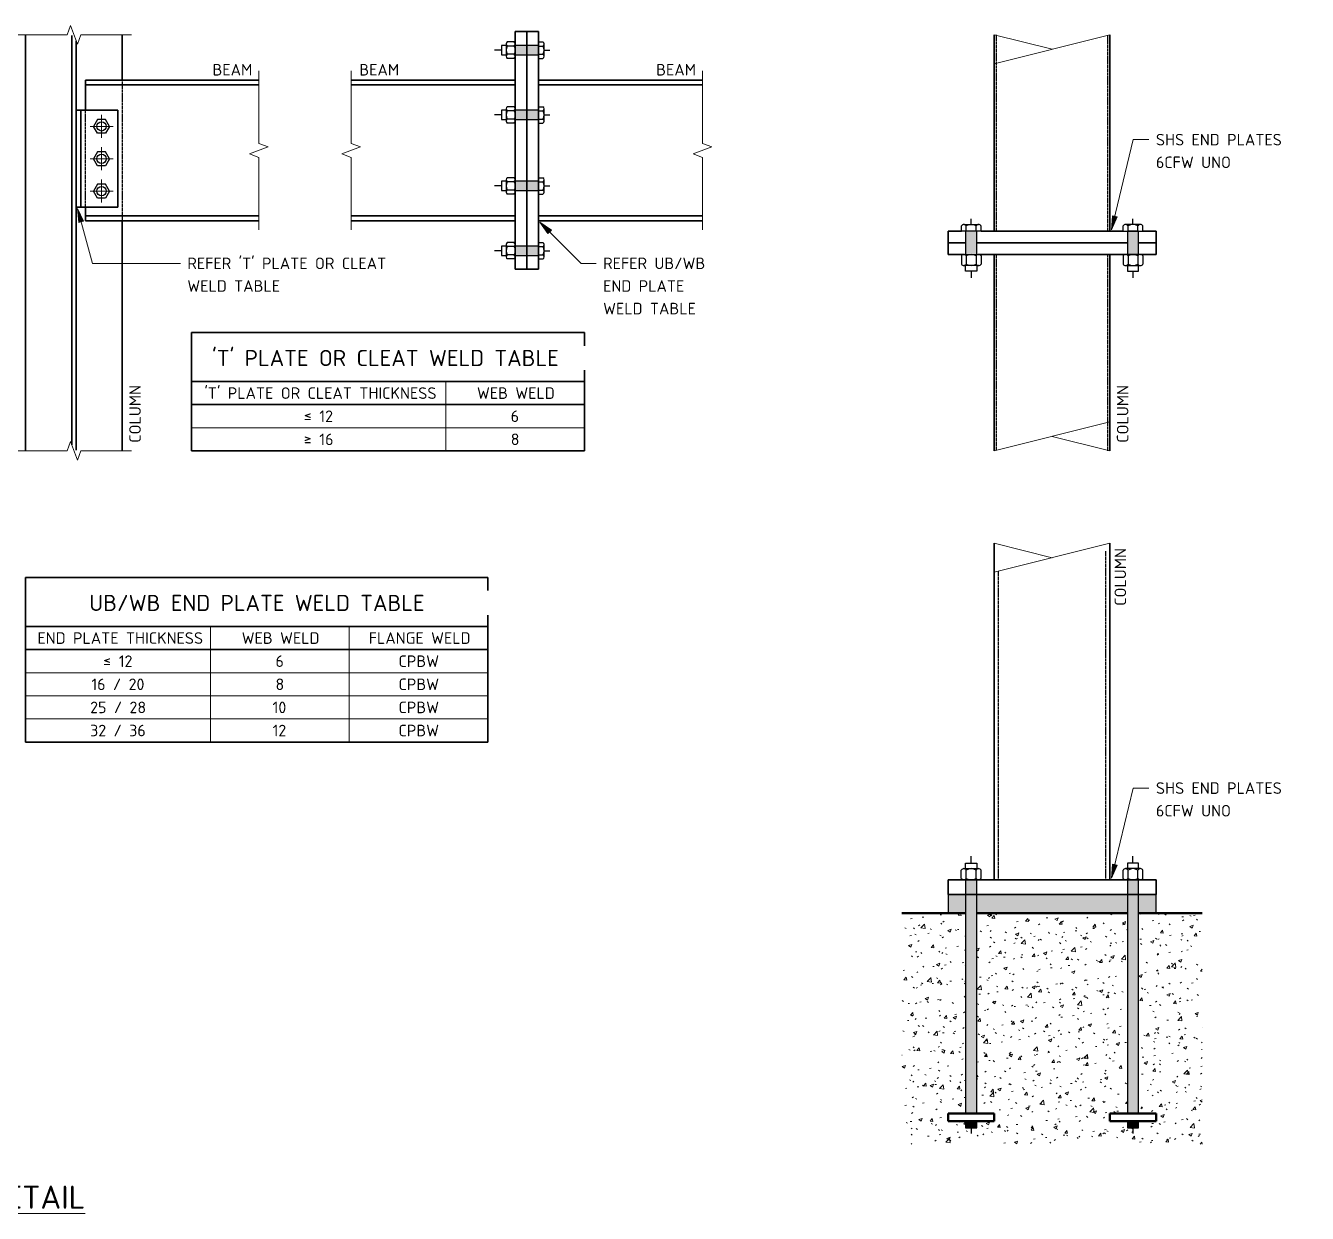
# Model space of a CAD drawing. Header units: millimetres. Extents: x 1727 to 7213, y 842 to 5817.
# Drawn here: x 3622 to 6395, y 1042 to 3612 of the extents above; entities that cross this region are included whole.
import ezdxf

# ---------------------------------------------------------------- set-up
doc = ezdxf.new("R2010")
doc.units = ezdxf.units.MM
doc.linetypes.add('Hidden', pattern=[4, 3, -1])
for name, color, linetype, lineweight in [('A-000-T_TEXT', 231, 'Continuous', 13), ('A-010-M_LINE', 90, 'Continuous', 13), ('Z-000-T_TEXT', 131, 'Continuous', 18), ('Z-060-M_DETAIL', 92, 'Continuous', 25)]:
    doc.layers.add(name, color=color, linetype=linetype, lineweight=lineweight)
doc.styles.add('ISOCPEUR', font='isocpeur.ttf', dxfattribs={"height": 25})
doc.styles.add('ISOCPEUR_1', font='isocpeur.ttf', dxfattribs={"height": 50})
doc.styles.add('ISOCPEUR_B', font='', dxfattribs={"height": 35})
doc.styles.get('ISOCPEUR_B').set_extended_font_data('ISOCPEUR', bold=True)

# ---------------------------------------------------------------- blocks, each defined once
blk = doc.blocks.new('NRP_Bolt Detailed Section _v2_ - M24-3988995-S-6901 - _INDUSTRIAL_ TYPICAL PORTAL FRAME WELD MAP DETAIL')
at = {"layer": 'Z-060-M_DETAIL', "lineweight": 50}
for points in [[(-15, -12), (0, -12), (0, 12), (-15, 12)], [(16, -12), (522, -12), (522, 12), (16, 12)]]:
    blk.add_hatch(color=256, dxfattribs=at).paths.add_polyline_path(points)
for p, q in [((16, 50), (0, 50)), ((0, 50), (0, -50)), ((16, -50), (16, 50)), ((0, -50), (16, -50))]:
    blk.add_line(p, q, dxfattribs=at)
at = {"layer": 'Z-060-M_DETAIL'}
for p, q in [((-15, 12), (-15, -12)), ((0, 12), (-15, 12)), ((522, 12), (16, 12)), ((522, 16.002), (522, -16.002)), ((522, -12), (522, 12)), ((525.048, 21.336), (542.952, 21.336)), ((525.048, 10.668), (542.952, 10.668)), ((546, -16.002), (546, 16.002)), ((558, 12), (546, 12)), ((558, -12), (558, 12)), ((0, 0), (-27, 0)), ((-15, -12), (0, -12)), ((16, -12), (522, -12)), ((525.048, -10.668), (542.952, -10.668)), ((525.048, -21.336), (542.952, -21.336)), ((546, -12), (558, -12)), ((558, 0), (573, 0))]:
    blk.add_line(p, q, dxfattribs=at)
for centre, radius, start, end in [((528.19125, 16.002), 6.19125, 120.51023741, 239.48976259), ((542.19653, 0), 20.196, 148.11450375, 211.88549625), ((539.80875, 16.002), 6.19125, 300.51023741, 59.48976259), ((525.80347, 0), 20.196, 328.11450375, 31.88549625), ((528.19125, -16.002), 6.19125, 120.51023741, 239.48976259), ((539.80875, -16.002), 6.19125, 300.51023741, 59.48976259)]:
    blk.add_arc(centre, radius, start, end, dxfattribs=at)
blk = doc.blocks.new('NRP_Bolt Detailed Section _v2_ - M24-3988998-S-6901 - _INDUSTRIAL_ TYPICAL PORTAL FRAME WELD MAP DETAIL')
at = {"layer": 'Z-060-M_DETAIL', "lineweight": 50}
for points in [[(-15, 12), (-15, -12), (0, -12), (0, 12)], [(16, -12), (522, -12), (522, 12), (16, 12)]]:
    blk.add_hatch(color=256, dxfattribs=at).paths.add_polyline_path(points)
for p, q in [((0, 50), (0, -50)), ((16, 50), (0, 50)), ((16, -50), (16, 50)), ((0, -50), (16, -50))]:
    blk.add_line(p, q, dxfattribs=at)
at = {"layer": 'Z-060-M_DETAIL'}
for p, q in [((0, 0), (-27, 0)), ((0, 12), (-15, 12)), ((-15, 12), (-15, -12)), ((522, 12), (16, 12)), ((522, -16.002), (522, 16.002)), ((522, -12), (522, 12)), ((525.048, 21.336), (542.952, 21.336)), ((525.048, 10.668), (542.952, 10.668)), ((546, 16.002), (546, -16.002)), ((546, 12), (558, 12)), ((558, 12), (558, -12)), ((558, 0), (573, 0)), ((-15, -12), (0, -12)), ((16, -12), (522, -12)), ((525.048, -10.668), (542.952, -10.668)), ((525.048, -21.336), (542.952, -21.336)), ((558, -12), (546, -12))]:
    blk.add_line(p, q, dxfattribs=at)
for centre, radius, start, end in [((528.19125, 16.002), 6.19125, 120.51023741, 239.48976259), ((542.19653, 0), 20.196, 148.11450375, 211.88549625), ((539.80875, 16.002), 6.19125, 300.51023741, 59.48976259), ((525.80347, 0), 20.196, 328.11450375, 31.88549625), ((528.19125, -16.002), 6.19125, 120.51023741, 239.48976259), ((539.80875, -16.002), 6.19125, 300.51023741, 59.48976259)]:
    blk.add_arc(centre, radius, start, end, dxfattribs=at)
blk = doc.blocks.new('NRP_Break Line _v2_ - Rectangular-3988997-S-6901 - _INDUSTRIAL_ TYPICAL PORTAL FRAME WELD MAP DETAIL')
at = {"layer": 'Z-060-M_DETAIL', "lineweight": 18}
for p, q in [((0, 0), (250, 62.5)), ((0, 62.5), (125, 31.25))]:
    blk.add_line(p, q, dxfattribs=at)
at = {"layer": 'Z-060-M_DETAIL', "lineweight": 35}
for p, q in [((0, 62.5), (0, 0)), ((250, 62.5), (250, 0))]:
    blk.add_line(p, q, dxfattribs=at)
blk = doc.blocks.new('NRP_Bolt Detailed Plan _v2_ - M20-1017941-S-6901 - _INDUSTRIAL_ TYPICAL PORTAL FRAME WELD MAP DETAIL')
at = {"layer": 'Z-060-M_DETAIL', "lineweight": 13}
for p, q in [((-25, 0), (0, 0)), ((0, 0), (0, 25)), ((25, 0), (0, 0)), ((0, 0), (0, -25))]:
    blk.add_line(p, q, dxfattribs=at)
at = {"layer": 'Z-060-M_DETAIL'}
for p, q in [((-8.7, 15), (-17.3, 0)), ((8.7, 15), (-8.7, 15)), ((17.3, 0), (8.7, 15)), ((17.3, 0), (8.7, -15)), ((-8.7, -15), (-17.3, 0)), ((8.7, -15), (-8.7, -15))]:
    blk.add_line(p, q, dxfattribs=at)
blk.add_circle((0, 0), 10, dxfattribs=at)
blk = doc.blocks.new('NRP_Break Line _v2_ - Section-3989006-S-6901 - _INDUSTRIAL_ TYPICAL PORTAL FRAME WELD MAP DETAIL')
at = {"layer": 'Z-060-M_DETAIL', "lineweight": 18}
for p, q in [((0, 0), (89.5, 0)), ((119.5, 0), (209, 0))]:
    blk.add_line(p, q, dxfattribs=at)
blk = doc.blocks.new('NRP_Break Line _v2_ - Section-3989007-S-6901 - _INDUSTRIAL_ TYPICAL PORTAL FRAME WELD MAP DETAIL')
at = {"layer": 'Z-060-M_DETAIL', "lineweight": 18}
for p, q in [((0, 0), (137, 0)), ((167, 0), (304, 0))]:
    blk.add_line(p, q, dxfattribs=at)
blk = doc.blocks.new('NRP_Bolt Detailed Section _v2_ - M24-3989004-S-6901 - _INDUSTRIAL_ TYPICAL PORTAL FRAME WELD MAP DETAIL')
at = {"layer": 'Z-060-M_DETAIL'}
blk.add_hatch(color=256, dxfattribs=at).paths.add_polyline_path([(50, 12), (0, 12), (0, -12), (50, -12)])
for p, q in [((-14.6, 0), (-27, 0)), ((-14.6, -16), (-14.6, 16)), ((0, 21.3), (-11.6, 21.3)), ((0, 10.7), (-11.6, 10.7)), ((0, 21.3), (0, -21.3)), ((50, 12), (0, 12)), ((0, 12), (0, -12)), ((50, -16), (50, 16)), ((50, -12), (50, 12)), ((53, 21.3), (71, 21.3)), ((53, 10.7), (71, 10.7)), ((74, 16), (74, -16)), ((74, 12), (86, 12)), ((86, 12), (86, -12)), ((86, 0), (101, 0)), ((0, -10.7), (-11.6, -10.7)), ((0, -21.3), (-11.6, -21.3)), ((0, -12), (50, -12)), ((53, -10.7), (71, -10.7)), ((53, -21.3), (71, -21.3)), ((86, -12), (74, -12))]:
    blk.add_line(p, q, dxfattribs=at)
for centre, radius, start, end in [((-8.4, 16), 6.19, 120.5102, 239.4898), ((5.6, 0), 20.2, 148.1145, 211.8855), ((56.2, 16), 6.19, 120.5102, 239.4898), ((70.2, 0), 20.2, 148.1145, 211.8855), ((67.8, 16), 6.19, 300.5102, 59.4898), ((53.8, 0), 20.2, 328.1145, 31.8855), ((-8.4, -16), 6.19, 120.5102, 239.4898), ((56.2, -16), 6.19, 120.5102, 239.4898), ((67.8, -16), 6.19, 300.5102, 59.4898)]:
    blk.add_arc(centre, radius, start, end, dxfattribs=at)
blk = doc.blocks.new('NRP_Bolt Detailed Section _v2_ - M24-3989005-S-6901 - _INDUSTRIAL_ TYPICAL PORTAL FRAME WELD MAP DETAIL')
at = {"layer": 'Z-060-M_DETAIL'}
blk.add_hatch(color=256, dxfattribs=at).paths.add_polyline_path([(50, -12), (50, 12), (0, 12), (0, -12), (32.6, -12)])
for p, q in [((-14.6, 16), (-14.6, -16)), ((0, 21.3), (-11.6, 21.3)), ((0, 10.7), (-11.6, 10.7)), ((0, -21.3), (0, 21.3)), ((50, 12), (0, 12)), ((0, 12), (0, -12)), ((50, 16), (50, -16)), ((50, -12), (50, 12)), ((53, 21.3), (71, 21.3)), ((53, 10.7), (71, 10.7)), ((74, -16), (74, 16)), ((86, 12), (74, 12)), ((86, -12), (86, 12)), ((-14.6, 0), (-27, 0)), ((0, -10.7), (-11.6, -10.7)), ((0, -21.3), (-11.6, -21.3)), ((0, -12), (50, -12)), ((53, -10.7), (71, -10.7)), ((53, -21.3), (71, -21.3)), ((74, -12), (86, -12)), ((86, 0), (101, 0))]:
    blk.add_line(p, q, dxfattribs=at)
for centre, radius, start, end in [((-8.4, 16), 6.19, 120.5102, 239.4898), ((5.6, 0), 20.2, 148.1145, 211.8855), ((56.2, 16), 6.19, 120.5102, 239.4898), ((70.2, 0), 20.2, 148.1145, 211.8855), ((67.8, 16), 6.19, 300.5102, 59.4898), ((53.8, 0), 20.2, 328.1145, 31.8855), ((-8.4, -16), 6.19, 120.5102, 239.4898), ((56.2, -16), 6.19, 120.5102, 239.4898), ((67.8, -16), 6.19, 300.5102, 59.4898)]:
    blk.add_arc(centre, radius, start, end, dxfattribs=at)
blk = doc.blocks.new('NRP_Bolt Detailed Section _v2_ - M20-3988994-S-6901 - _INDUSTRIAL_ TYPICAL PORTAL FRAME WELD MAP DETAIL')
at = {"layer": 'Z-060-M_DETAIL'}
blk.add_hatch(color=256, dxfattribs=at).paths.add_polyline_path([(0, 10), (0, -10), (50, -10), (50, 10)])
for p, q in [((-12.2, 0), (-25, 0)), ((-12.2, 13.3), (-12.2, -13.3)), ((0, 17.8), (-9.6, 17.8)), ((0, 8.9), (-9.6, 8.9)), ((0, -17.8), (0, 17.8)), ((50, 10), (0, 10)), ((0, 10), (0, -10)), ((50, 13.3), (50, -13.3)), ((50, -10), (50, 10)), ((52.5, 17.8), (67.5, 17.8)), ((52.5, 8.9), (67.5, 8.9)), ((70, -13.3), (70, 13.3)), ((80, 10), (70, 10)), ((80, -10), (80, 10)), ((0, -8.9), (-9.6, -8.9)), ((0, -17.8), (-9.6, -17.8)), ((0, -10), (50, -10)), ((52.5, -8.9), (67.5, -8.9)), ((52.5, -17.8), (67.5, -17.8)), ((70, -10), (80, -10)), ((80, 0), (95, 0))]:
    blk.add_line(p, q, dxfattribs=at)
for centre, radius, start, end in [((-7, 13.3), 5.16, 120.5102, 239.4898), ((4.6, 0), 16.8, 148.1145, 211.8855), ((55.2, 13.3), 5.16, 120.5102, 239.4898), ((66.8, 0), 16.8, 148.1145, 211.8855), ((64.8, 13.3), 5.16, 300.5102, 59.4898), ((53.2, 0), 16.8, 328.1145, 31.8855), ((-7, -13.3), 5.16, 120.5102, 239.4898), ((55.2, -13.3), 5.16, 120.5102, 239.4898), ((64.8, -13.3), 5.16, 300.5102, 59.4898)]:
    blk.add_arc(centre, radius, start, end, dxfattribs=at)

msp = doc.modelspace()

# ---------------------------------------------------------------- hatches: boundary and pattern name
at = {"layer": 'A-000-T_TEXT', "lineweight": 18}
for points in [[(3733.8, 3216), (3736.6, 3185.7), (3746.8, 3188.5)], [(5971.5, 3170.2), (5983.7, 3198.1), (5973.4, 3200.6)], [(4734.4, 3187), (4751.9, 3162), (4759.4, 3169.5)], [(5971.5, 1767.2), (5983.7, 1795.1), (5973.4, 1797.6)]]:
    msp.add_hatch(color=7, dxfattribs=at).paths.add_polyline_path(points)
at = {"layer": 'Z-060-M_DETAIL'}
h = msp.add_hatch(color=9, dxfattribs=at)
h.paths.add_polyline_path([(6005.7, 1691.9), (6005.7, 1731.9), (5679.7, 1731.9), (5679.7, 1691.9), (5811, 1691.9)])
h.paths.add_polyline_path([(6029.7, 1691.9), (6067.7, 1691.9), (6067.7, 1731.9), (6029.7, 1731.9), (6029.7, 1700.6)])
h.paths.add_polyline_path([(5655.7, 1691.9), (5655.7, 1731.9), (5617.7, 1731.9), (5617.7, 1691.9)])
at = {"layer": 'Z-060-M_DETAIL', "lineweight": 18}
h = msp.add_hatch(dxfattribs=at)
h.set_pattern_fill('FP_1', color=8, style=0, pattern_type=2)
h.set_pattern_definition([(50, (0, 0), (72.87376, -6.37607), [7.62, -83.82]), (355, (0, 0), (-14.097, 76.42244), [6.096, -67.056]), (100.451, (6.07, -0.53), (58.777, 70.0469), [6.476, -71.236]), (46.184, (0, 20.32), (108.4314, -16.8175), [11.43, -125.73]), (96.636, (9.04, 18.92), (94.961, 98.9709), [9.714, -106.854]), (351.184, (0, 20.32), (94.9623, 98.9702), [9.144, -100.584]), (21, (10.16, 15.24), (60.64565, -40.90654), [7.62, -83.82]), (326, (10.16, 15.24), (24.7208, 73.6749), [6.096, -67.056]), (71.451, (15.214, 11.83), (85.3669, 32.7687), [6.476, -71.236]), (37.5, (0, 0), (1.23552, 33.82243), [3.353, -62.89, 3.353, -64.719, -67.31]), (37.5, (0, 0), (1.23552, 33.82243), [-134.315, 3.353, -63.957]), (7.5, (0, 0), (26.72815, 40.07255), [3.353, -35.458, 3.353, -61.366, -25.654]), (7.5, (0, 0), (26.72815, 40.07255), [-103.53, 3.353, -22.301]), (327.5, (-22.657, 0), (54.23632, -2.29212), [3.353, -22.047, 3.353, -75.895, -105.156]), (327.5, (-22.657, 0), (54.23632, -2.29212), [-104.648, 3.353, -101.803]), (317.5, (-32.817, 0), (59.25158, 10.17014), [3.353, -29.667, 3.353, -49.276, -74.676]), (317.5, (-32.817, 0), (59.25158, 10.17014), [-85.649, 3.353, -71.323])])
h.paths.add_polyline_path([(6167.7, 1191.9), (6167.7, 1691.9), (6029.7, 1691.9), (6029.7, 1257.9), (6067.7, 1257.9), (6067.7, 1241.9), (6029.7, 1241.9), (6029.7, 1226.9), (6005.7, 1226.9), (6005.7, 1241.9), (5967.7, 1241.9), (5967.7, 1257.9), (6005.7, 1257.9), (6005.7, 1691.9), (5679.7, 1691.9), (5679.7, 1257.9), (5717.7, 1257.9), (5717.7, 1241.9), (5679.7, 1241.9), (5679.7, 1226.9), (5655.7, 1226.9), (5655.7, 1241.9), (5617.7, 1241.9), (5617.7, 1257.9), (5655.7, 1257.9), (5655.7, 1691.9), (5517.7, 1691.9), (5517.7, 1191.9), (6067.7, 1191.9)])

# ---------------------------------------------------------------- linework, layer by layer
at = {"layer": 'A-000-T_TEXT', "color": 250, "lineweight": 18}
for p, q in [((5971.5, 3170.2), (6018.5, 3365.2)), ((6018.5, 3365.2), (6052.4, 3365.2)), ((3733.8, 3216), (3736.6, 3185.7)), ((3746.8, 3188.5), (3733.8, 3216)), ((3733.8, 3216), (3766.3, 3097.6)), ((5973.4, 3200.6), (5971.5, 3170.2)), ((5971.5, 3170.2), (5983.7, 3198.1)), ((5983.7, 3198.1), (5973.4, 3200.6)), ((3736.6, 3185.7), (3746.8, 3188.5)), ((4734.4, 3187), (4751.9, 3162)), ((4759.4, 3169.5), (4734.4, 3187)), ((4734.4, 3187), (4824.1, 3097.6)), ((4751.9, 3162), (4759.4, 3169.5)), ((3766.3, 3097.6), (3956.6, 3097.6)), ((4824.1, 3097.6), (4856.3, 3097.6)), ((5971.5, 1767.2), (6018.5, 1962.2)), ((6018.5, 1962.2), (6052.4, 1962.2)), ((5973.4, 1797.6), (5971.5, 1767.2)), ((5971.5, 1767.2), (5983.7, 1795.1)), ((5983.7, 1795.1), (5973.4, 1797.6))]:
    msp.add_line(p, q, dxfattribs=at)
at = {"layer": 'A-010-M_LINE', "lineweight": 35}
for p, q in [((3621.8, 2691.9), (3621.8, 3591.9)), ((3721.5, 2704.7), (3721.5, 3590.4)), ((3731.1, 2693.4), (3731.1, 3579.1)), ((3830.8, 3591.9), (3830.8, 3493.9)), ((4681.3, 3598.9), (4681.3, 3084.9)), ((4706.3, 3598.9), (4681.3, 3598.9)), ((4706.3, 3084.9), (4706.3, 3598.9)), ((4731.3, 3598.9), (4706.3, 3598.9)), ((4706.3, 3598.9), (4706.3, 3084.9)), ((4731.3, 3084.9), (4731.3, 3598.9)), ((5717.7, 3166.9), (5717.7, 3591.9)), ((5967.7, 3529.4), (5967.7, 3166.9)), ((3751.1, 3493.9), (4126.3, 3493.9)), ((3751.1, 3428.9), (3751.1, 3493.9)), ((3751.1, 3483.7), (4126.3, 3483.7)), ((4681.3, 3493.9), (4326.3, 3493.9)), ((4681.3, 3483.7), (4326.3, 3483.7)), ((4731.3, 3493.9), (5086.3, 3493.9)), ((4731.3, 3483.7), (5086.3, 3483.7)), ((3731.1, 3428.9), (3741.1, 3428.9)), ((3741.1, 3428.9), (3821.1, 3428.9)), ((3741.1, 3428.9), (3741.1, 3218.9)), ((3821.1, 3428.9), (3821.1, 3218.9)), ((3741.1, 3218.9), (3731.1, 3218.9)), ((3821.1, 3218.9), (3741.1, 3218.9)), ((3751.1, 3189.9), (3751.1, 3218.9)), ((3751.1, 3200.1), (4126.3, 3200.1)), ((3751.1, 3189.9), (4126.3, 3189.9)), ((3751.1, 3189.9), (4126.3, 3189.9)), ((3830.8, 3189.9), (3830.8, 2691.9)), ((4681.3, 3200.1), (4326.3, 3200.1)), ((4681.3, 3189.9), (4326.3, 3189.9)), ((4731.3, 3200.1), (5086.3, 3200.1)), ((4731.3, 3189.9), (5086.3, 3189.9)), ((5617.7, 3166.9), (5646.4, 3166.9)), ((5617.7, 3166.9), (5617.7, 3116.9)), ((5689, 3166.9), (5996.4, 3166.9)), ((6039, 3166.9), (6067.7, 3166.9)), ((6067.7, 3166.9), (6067.7, 3116.9)), ((5617.7, 3141.9), (5655.7, 3141.9)), ((5679.7, 3141.9), (6005.7, 3141.9)), ((6029.7, 3141.9), (6067.7, 3141.9)), ((5617.7, 3116.9), (5651.7, 3116.9)), ((5683.7, 3116.9), (6001.7, 3116.9)), ((5717.7, 2754.4), (5717.7, 3116.9)), ((5967.7, 3116.9), (5967.7, 2691.9)), ((6033.7, 3116.9), (6067.7, 3116.9)), ((4681.3, 3084.9), (4706.3, 3084.9)), ((4706.3, 3084.9), (4731.3, 3084.9)), ((3980.8, 2947.7), (4830.8, 2947.7)), ((3980.8, 2947.7), (3980.8, 2691.9)), ((4830.8, 2947.7), (4830.8, 2691.9)), ((3980.8, 2841.9), (4830.8, 2841.9)), ((3980.8, 2791.9), (4830.8, 2791.9)), ((3980.8, 2691.9), (4830.8, 2691.9)), ((3621.8, 2417.7), (4621.8, 2417.7)), ((3621.8, 2417.7), (3621.8, 2061.9)), ((4621.8, 2417.7), (4621.8, 2061.9)), ((5717.7, 1763.9), (5717.7, 2429.4)), ((5967.7, 1763.9), (5967.7, 2429.4)), ((3621.8, 2311.9), (4621.8, 2311.9)), ((3621.8, 2261.9), (4621.8, 2261.9)), ((3621.8, 2061.9), (4621.8, 2061.9)), ((6067.7, 1763.9), (5617.7, 1763.9)), ((5617.7, 1763.9), (5617.7, 1731.9)), ((5717.7, 1763.9), (5967.7, 1763.9)), ((6067.7, 1731.9), (6067.7, 1763.9)), ((5617.7, 1731.9), (6067.7, 1731.9))]:
    msp.add_line(p, q, dxfattribs=at)
at = {"layer": 'A-010-M_LINE', "linetype": 'Hidden', "lineweight": 25}
for p, q in [((5722.7, 3166.9), (5722.7, 3591.9)), ((5962.7, 3590.7), (5962.7, 3166.9)), ((3830.8, 3493.9), (3830.8, 3189.9)), ((3751.1, 3218.9), (3751.1, 3428.9)), ((5722.7, 2693.2), (5722.7, 3116.9)), ((5962.7, 3116.9), (5962.7, 2691.9)), ((5958.7, 1763.9), (5958.7, 2474.5)), ((5726.7, 1763.9), (5726.7, 2431.7))]:
    msp.add_line(p, q, dxfattribs=at)
at = {"layer": 'A-010-M_LINE', "lineweight": 18}
for p, q in [((4530.8, 2841.9), (4530.8, 2691.9)), ((3980.8, 2741.9), (4830.8, 2741.9)), ((4021.8, 2311.9), (4021.8, 2061.9)), ((4321.8, 2311.9), (4321.8, 2061.9)), ((3621.8, 2211.9), (4621.8, 2211.9)), ((3621.8, 2161.9), (4621.8, 2161.9)), ((3621.8, 2111.9), (4621.8, 2111.9))]:
    msp.add_line(p, q, dxfattribs=at)
at = {"layer": 'A-010-M_LINE', "lineweight": 25}
for p, q in [((5617.7, 1731.9), (5617.7, 1691.9)), ((5655.7, 1731.9), (5617.7, 1731.9)), ((6005.7, 1731.9), (5679.7, 1731.9)), ((6067.7, 1731.9), (6029.7, 1731.9)), ((6067.7, 1691.9), (6067.7, 1731.9)), ((5617.7, 1691.9), (5655.7, 1691.9)), ((5679.7, 1691.9), (6005.7, 1691.9)), ((6029.7, 1691.9), (6067.7, 1691.9))]:
    msp.add_line(p, q, dxfattribs=at)
at = {"layer": 'A-010-M_LINE', "lineweight": 50}
for p, q in [((5655.7, 1691.9), (5517.7, 1691.9)), ((6005.7, 1691.9), (5679.7, 1691.9)), ((6167.7, 1691.9), (6029.7, 1691.9))]:
    msp.add_line(p, q, dxfattribs=at)
at = {"layer": 'Z-000-T_TEXT'}
for p, q in [((3711.3, 3591.9), (3718.8, 3611.9)), ((3718.8, 3611.9), (3733.8, 3571.9)), ((3621.8, 3591.9), (3601.8, 3591.9)), ((3733.8, 3571.9), (3741.3, 3591.9)), ((3830.8, 3591.9), (3850.8, 3591.9)), ((4126.3, 3493.9), (4126.3, 3513.9)), ((4326.3, 3493.9), (4326.3, 3513.9)), ((5086.3, 3493.9), (5086.3, 3513.9)), ((4126.3, 3356.9), (4146.3, 3349.4)), ((4346.3, 3349.4), (4326.3, 3356.9)), ((5086.3, 3356.9), (5106.3, 3349.4)), ((4146.3, 3349.4), (4106.3, 3334.4)), ((4106.3, 3334.4), (4126.3, 3326.9)), ((4306.3, 3334.4), (4346.3, 3349.4)), ((4326.3, 3326.9), (4306.3, 3334.4)), ((5106.3, 3349.4), (5066.3, 3334.4)), ((5066.3, 3334.4), (5086.3, 3326.9)), ((4126.3, 3189.9), (4126.3, 3169.9)), ((4326.3, 3189.9), (4326.3, 3169.9)), ((5086.3, 3189.9), (5086.3, 3169.9)), ((3621.8, 2691.9), (3601.8, 2691.9)), ((3718.8, 2711.9), (3711.3, 2691.9)), ((3733.8, 2671.9), (3718.8, 2711.9)), ((3741.3, 2691.9), (3733.8, 2671.9)), ((3830.8, 2691.9), (3850.8, 2691.9))]:
    msp.add_line(p, q, dxfattribs=at)

# ---------------------------------------------------------------- block references
at = {"layer": 'Z-060-M_DETAIL', "lineweight": 18}
msp.add_blockref('NRP_Break Line _v2_ - Section-3989006-S-6901 - _INDUSTRIAL_ TYPICAL PORTAL FRAME WELD MAP DETAIL', (3621.8, 3591.9), dxfattribs=at)
at = {"layer": 'Z-060-M_DETAIL'}
for name, p in [('NRP_Break Line _v2_ - Rectangular-3988997-S-6901 - _INDUSTRIAL_ TYPICAL PORTAL FRAME WELD MAP DETAIL', (5717.7, 3529.4)), ('NRP_Bolt Detailed Plan _v2_ - M20-1017941-S-6901 - _INDUSTRIAL_ TYPICAL PORTAL FRAME WELD MAP DETAIL', (3786.1, 3393.9)), ('NRP_Bolt Detailed Plan _v2_ - M20-1017941-S-6901 - _INDUSTRIAL_ TYPICAL PORTAL FRAME WELD MAP DETAIL', (3786.1, 3323.9)), ('NRP_Bolt Detailed Plan _v2_ - M20-1017941-S-6901 - _INDUSTRIAL_ TYPICAL PORTAL FRAME WELD MAP DETAIL', (3786.1, 3253.9)), ('NRP_Break Line _v2_ - Rectangular-3988997-S-6901 - _INDUSTRIAL_ TYPICAL PORTAL FRAME WELD MAP DETAIL', (5717.7, 2429.4))]:
    msp.add_blockref(name, p, dxfattribs=at)
for name, p, rotation in [('NRP_Bolt Detailed Section _v2_ - M20-3988994-S-6901 - _INDUSTRIAL_ TYPICAL PORTAL FRAME WELD MAP DETAIL', (4731.3, 3558.9), 180), ('NRP_Bolt Detailed Section _v2_ - M20-3988994-S-6901 - _INDUSTRIAL_ TYPICAL PORTAL FRAME WELD MAP DETAIL', (4731.3, 3418.7), 180), ('NRP_Bolt Detailed Section _v2_ - M20-3988994-S-6901 - _INDUSTRIAL_ TYPICAL PORTAL FRAME WELD MAP DETAIL', (4731.3, 3265.1), 180), ('NRP_Bolt Detailed Section _v2_ - M24-3989004-S-6901 - _INDUSTRIAL_ TYPICAL PORTAL FRAME WELD MAP DETAIL', (5667.7, 3166.9), 270.0000000000002), ('NRP_Bolt Detailed Section _v2_ - M24-3989005-S-6901 - _INDUSTRIAL_ TYPICAL PORTAL FRAME WELD MAP DETAIL', (6017.7, 3166.9), 269.9999999999998), ('NRP_Bolt Detailed Section _v2_ - M20-3988994-S-6901 - _INDUSTRIAL_ TYPICAL PORTAL FRAME WELD MAP DETAIL', (4731.3, 3124.9), 180), ('NRP_Break Line _v2_ - Rectangular-3988997-S-6901 - _INDUSTRIAL_ TYPICAL PORTAL FRAME WELD MAP DETAIL', (5967.7, 2754.4), 180)]:
    msp.add_blockref(name, p, dxfattribs=dict(at, rotation=rotation))
at = {"layer": 'Z-060-M_DETAIL', "lineweight": 18}
for name, p, rotation in [('NRP_Break Line _v2_ - Section-3989007-S-6901 - _INDUSTRIAL_ TYPICAL PORTAL FRAME WELD MAP DETAIL', (4126.3, 3493.9), 269.9999999999996), ('NRP_Break Line _v2_ - Section-3989007-S-6901 - _INDUSTRIAL_ TYPICAL PORTAL FRAME WELD MAP DETAIL', (4326.3, 3189.9), 90.00000000000011), ('NRP_Break Line _v2_ - Section-3989007-S-6901 - _INDUSTRIAL_ TYPICAL PORTAL FRAME WELD MAP DETAIL', (5086.3, 3493.9), 269.9999999999999), ('NRP_Break Line _v2_ - Section-3989006-S-6901 - _INDUSTRIAL_ TYPICAL PORTAL FRAME WELD MAP DETAIL', (3830.8, 2691.9), 180)]:
    msp.add_blockref(name, p, dxfattribs=dict(at, rotation=rotation))
at = {"layer": 'Z-060-M_DETAIL', "lineweight": 50}
for name, p, rotation in [('NRP_Bolt Detailed Section _v2_ - M24-3988998-S-6901 - _INDUSTRIAL_ TYPICAL PORTAL FRAME WELD MAP DETAIL', (5667.7, 1241.9), 89.9999999999999), ('NRP_Bolt Detailed Section _v2_ - M24-3988995-S-6901 - _INDUSTRIAL_ TYPICAL PORTAL FRAME WELD MAP DETAIL', (6017.7, 1241.9), 90.00000000000011)]:
    msp.add_blockref(name, p, dxfattribs=dict(at, rotation=rotation))

# ---------------------------------------------------------------- texts
at = {"layer": 'A-000-T_TEXT', "color": 7, "lineweight": 18, "attachment_point": 1}
for s, insert, char_height, width, style in [('BEAM', (4026.1, 3529), 25, 100.211, 'ISOCPEUR'), ('BEAM', (4343.8, 3529), 25, 100.211, 'ISOCPEUR'), ('BEAM', (4986.1, 3529), 25, 100.211, 'ISOCPEUR'), ("REFER 'T' PLATE OR CLEAT", (3971.6, 3110.1), 25, 514.683, 'ISOCPEUR'), ('REFER UB/WB', (4871.3, 3110.1), 25, 258.945, 'ISOCPEUR'), ('WELD TABLE', (3971.6, 3061.1), 25, 238.101, 'ISOCPEUR'), ('END PLATE', (4871.3, 3061.1), 25, 206.835, 'ISOCPEUR'), ('WELD TABLE', (4871.3, 3012.2), 25, 238.101, 'ISOCPEUR'), ("'T' PLATE OR CLEAT THICKNESS", (4008.6, 2829.3), 25, 598.059, 'ISOCPEUR'), ('WEB WELD', (4598.3, 2829.3), 25, 198.819, 'ISOCPEUR'), (' 12', (4241.4, 2779.3), 25, 55.316, 'ISOCPEUR'), ('6', (4671.4, 2779.3), 25, 21.646, 'ISOCPEUR'), ('≤', (4223.5, 2779.3), 25, 21.646, 'ISOCPEUR'), ('≥', (4223.5, 2729.3), 25, 21.646, 'ISOCPEUR'), (' 16', (4241.4, 2729.3), 25, 55.316, 'ISOCPEUR'), ('8', (4671.4, 2729.3), 25, 21.646, 'ISOCPEUR'), ('END PLATE THICKNESS', (3647.3, 2299.3), 25, 421.688, 'ISOCPEUR'), ('WEB WELD', (4089.3, 2299.3), 25, 198.819, 'ISOCPEUR'), ('FLANGE WELD', (4364.1, 2299.3), 25, 259.747, 'ISOCPEUR'), (' 12', (3807.4, 2249.3), 25, 55.316, 'ISOCPEUR'), ('6', (4162.4, 2249.3), 25, 21.646, 'ISOCPEUR'), ('CPBW', (4428.6, 2249.3), 25, 103.418, 'ISOCPEUR'), ('≤', (3789.5, 2249.3), 25, 21.646, 'ISOCPEUR'), ('16 / 20', (3764.1, 2199.3), 25, 138.692, 'ISOCPEUR'), ('8', (4162.4, 2199.3), 25, 21.646, 'ISOCPEUR'), ('CPBW', (4428.6, 2199.3), 25, 103.418, 'ISOCPEUR'), ('25 / 28', (3761.4, 2149.3), 25, 145.105, 'ISOCPEUR'), ('10', (4156.1, 2149.3), 25, 36.878, 'ISOCPEUR'), ('CPBW', (4428.6, 2149.3), 25, 103.418, 'ISOCPEUR'), ('32 / 36', (3761.4, 2099.3), 25, 145.105, 'ISOCPEUR'), ('12', (4156.1, 2099.3), 25, 36.878, 'ISOCPEUR'), ('CPBW', (4428.6, 2099.3), 25, 103.418, 'ISOCPEUR'), ('\\LTYPICAL FRAMING ARRANGEMENTS WELD MAP DETAIL', (2039, 1102.1), 50, 1999.409, 'ISOCPEUR_1')]:
    msp.add_mtext(s, dxfattribs=dict(at, insert=insert, char_height=char_height, width=width, style=style))
at = {"layer": 'A-000-T_TEXT', "color": 7, "lineweight": 18, "char_height": 25, "width": 142.7, "attachment_point": 1, "rotation": 90, "style": 'ISOCPEUR'}
for insert in [(3846, 2709.4), (5982.9, 2709.4), (5977.9, 2356.6)]:
    msp.add_mtext('COLUMN', dxfattribs=dict(at, insert=insert))

# ---------------------------------------------------------------- next in the draw order: texts
at = {"layer": 'A-000-T_TEXT', "color": 7, "lineweight": 18, "char_height": 25, "width": 321.477, "attachment_point": 1, "style": 'ISOCPEUR', "bg_fill": 3, "box_fill_scale": 1.25, "bg_fill_color": 256, "bg_fill_true_color": 13158600, "bg_fill_transparency": 0}
for insert in [(6067.4, 3377.7), (6067.4, 1974.7)]:
    msp.add_mtext('SHS END PLATES', dxfattribs=dict(at, insert=insert))
at = {"layer": 'A-000-T_TEXT', "color": 7, "char_height": 35, "attachment_point": 1, "style": 'ISOCPEUR_B', "bg_fill": 3, "box_fill_scale": 1.25, "bg_fill_color": 256, "bg_fill_true_color": 13158600, "bg_fill_transparency": 0}
for s, insert, width in [("'T' PLATE OR CLEAT WELD TABLE", (4025, 2910.3), 921.941), ('UB/WB END PLATE WELD TABLE', (3759.5, 2380.3), 877.046)]:
    msp.add_mtext(s, dxfattribs=dict(at, insert=insert, width=width))

# ---------------------------------------------------------------- next in the draw order: texts
at = {"layer": 'A-000-T_TEXT', "color": 7, "lineweight": 18, "char_height": 25, "width": 189.198, "attachment_point": 1, "style": 'ISOCPEUR', "bg_fill": 3, "box_fill_scale": 1.25, "bg_fill_color": 256, "bg_fill_true_color": 13158600, "bg_fill_transparency": 0}
for insert in [(6067.4, 3328.7), (6067.4, 1925.7)]:
    msp.add_mtext('6CFW UNO', dxfattribs=dict(at, insert=insert))

doc.saveas('drawing.dxf')
